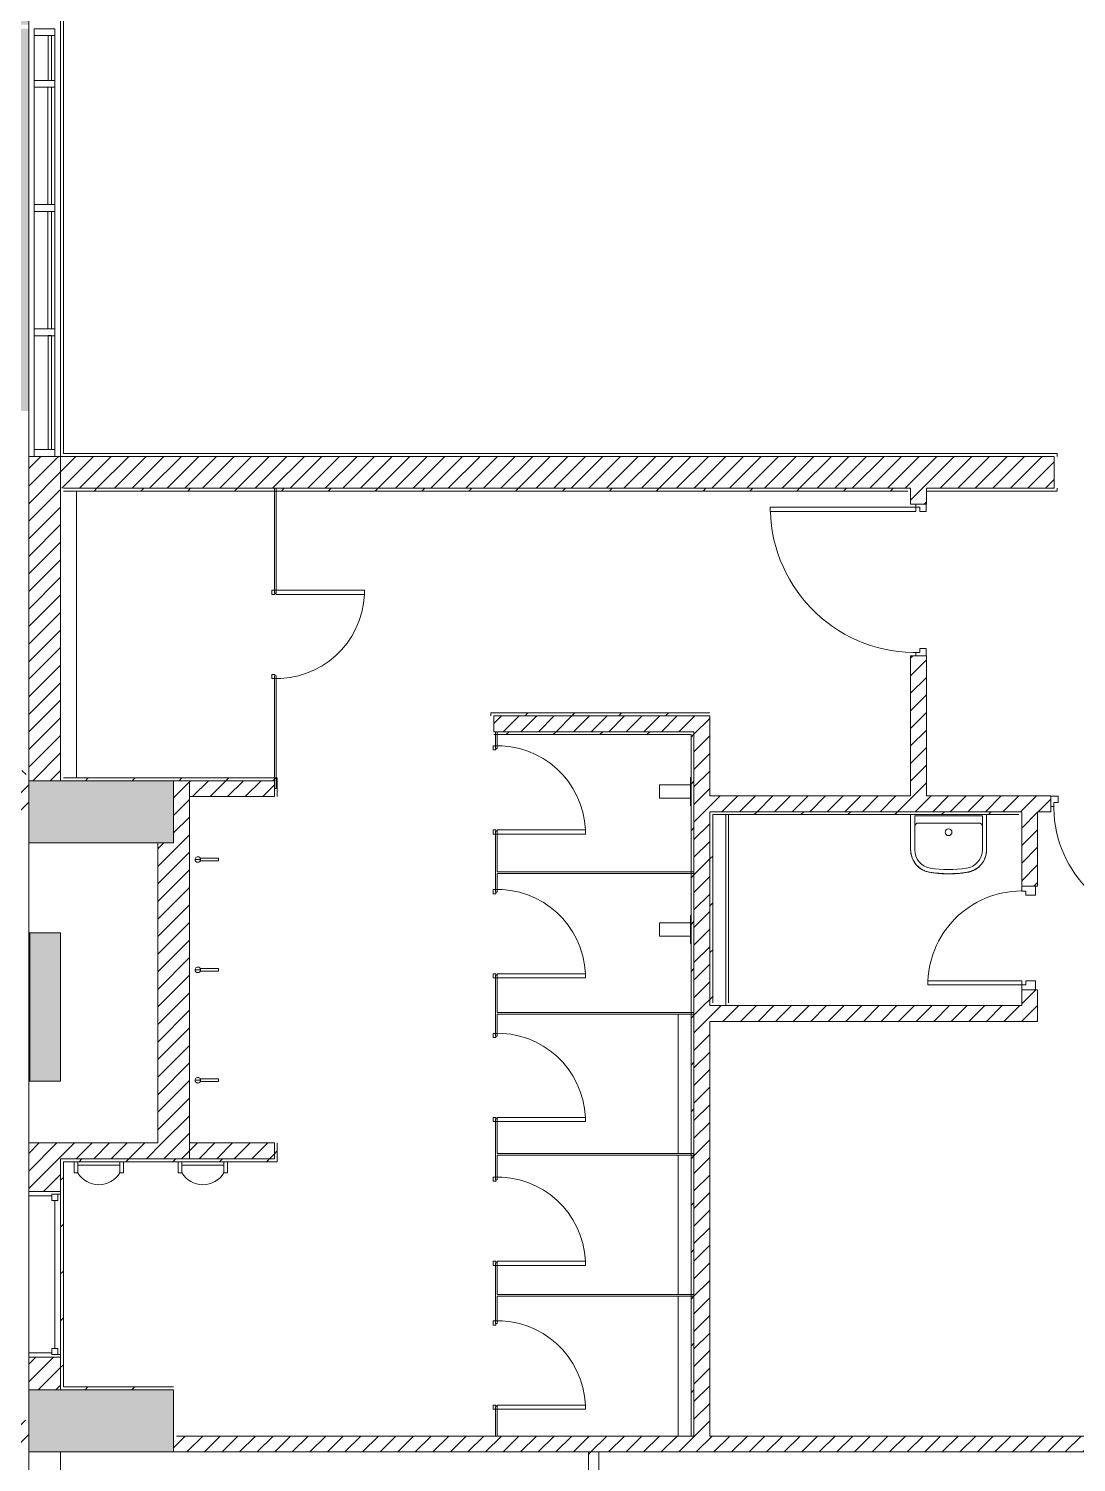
# Model space of a CAD drawing. Header units: millimetres. Extents: x -106145 to 154907, y -84585 to 152038.
# Drawn here: x 89389 to 96979, y 99115 to 109505 of the extents above; entities that cross this region are included whole.
import ezdxf

# ---------------------------------------------------------------- set-up
doc = ezdxf.new("R2010")
doc.units = ezdxf.units.MM
doc.linetypes.add('Hidden', pattern=[7.14375, 4.7625, -2.38125])
for name, color, linetype, lineweight in [('A-DETL-HDLN', 7, 'Hidden', 5), ('A-DOOR', 7, 'Continuous', 5), ('A-DOOR-FRAM', 7, 'Continuous', 9), ('A-FLOR', 7, 'Continuous', 5), ('A-FLOR-PATT', 7, 'Continuous', 5), ('A-GLAZ', 7, 'Continuous', 5), ('A-GLAZ-CURT', 7, 'Continuous', 5), ('A-GLAZ-CWMG', 7, 'Continuous', 5), ('A-WALL', 7, 'Continuous', 5), ('A-WALL-PATT', 7, 'Continuous', 5), ('P-SANR-FIXT', 7, 'Continuous', 5), ('S-COLS', 7, 'Continuous', 5)]:
    doc.layers.add(name, color=color, linetype=linetype, lineweight=lineweight)
pattern_1 = [(45, (0, 0), (-63.63961, 63.63961), [])]
pattern_2 = [(45, (0, 0), (-169.70563, 169.70563), [])]
pattern_3 = [(315, (0, 0), (84.19025, 84.19025), [])]

# ---------------------------------------------------------------- blocks, each defined once
blk = doc.blocks.new('DC_SglFl-W-Int - 1_1 WALL OPENING type E-11702070-Site Plan -MAIN')
at = {"layer": 'A-DOOR', "color": 254, "lineweight": 9, "true_color": 0xdddddd}
for p, q in [((497, 20), (497, 1074)), ((497, 1074), (527, 1074)), ((527, 1074), (527, 20)), ((527, 20), (497, 20))]:
    blk.add_line(p, q, dxfattribs=at)
at = {"layer": 'A-DOOR', "color": 254, "true_color": 0xdddddd}
blk.add_arc((527, 20), 1054, 91.6304, 181.6304, dxfattribs=at)
at = {"layer": 'A-DOOR-FRAM', "color": 254, "true_color": 0xdddddd}
for p, q in [((-550, -55), (-550, 20)), ((-550, 20), (-527, 20)), ((-527, -10), (-527, 20)), ((527, 20), (550, 20)), ((527, -10), (527, 20)), ((550, 20), (550, -55)), ((-497, -55), (-550, -55)), ((-527, -10), (-497, -10)), ((-497, -10), (-497, -55)), ((497, -10), (527, -10)), ((497, -55), (497, -10)), ((550, -55), (497, -55))]:
    blk.add_line(p, q, dxfattribs=at)
blk = doc.blocks.new('spout face - Div__30_-4302828-Site Plan -MAIN')
at = {"layer": 'P-SANR-FIXT', "color": 254, "true_color": 0xdddddd}
for p, q in [((94183, 102875), (94183, 103078)), ((94188, 103078), (94183, 103078)), ((93959, 103024), (93959, 102929)), ((94183, 103024), (93959, 103024)), ((94183, 102929), (93959, 102929)), ((94183, 102875), (94188, 102875))]:
    blk.add_line(p, q, dxfattribs=at)
blk = doc.blocks.new('DC_SglFl-W-Int - 0_6 toilet door-5833031-Site Plan -MAIN')
at = {"layer": 'A-DOOR', "color": 254, "lineweight": 9, "true_color": 0xdddddd}
for p, q in [((290, 6), (290, 646)), ((290, 646), (320, 646)), ((320, 646), (320, 6)), ((320, 6), (290, 6))]:
    blk.add_line(p, q, dxfattribs=at)
at = {"layer": 'A-DOOR', "color": 254, "true_color": 0xdddddd}
blk.add_arc((320, 6), 641, 92.6838, 182.6838, dxfattribs=at)
at = {"layer": 'A-DOOR-FRAM', "color": 254, "true_color": 0xdddddd}
for p, q in [((-320, -24), (-320, 6)), ((-300, 6), (-320, 6)), ((-300, -4), (-300, 6)), ((320, 6), (300, 6)), ((300, 6), (300, -4)), ((320, -24), (320, 6)), ((-320, -24), (-290, -24)), ((-290, -4), (-300, -4)), ((-290, -24), (-290, -4)), ((290, -4), (290, -24)), ((300, -4), (290, -4)), ((290, -24), (320, -24))]:
    blk.add_line(p, q, dxfattribs=at)
blk = doc.blocks.new('Casework 72 - Casework 5-6992769-Site Plan -MAIN')
at = {"layer": 'A-GLAZ', "true_color": 0xeaeaea}
for points in [[(89166, 101878), (89166, 102952), (89159, 102952), (89159, 101878)], [(89166, 101878), (89389, 101878), (89389, 102952), (89166, 102952), (89166, 102254)]]:
    blk.add_hatch(color=254, dxfattribs=at).paths.add_polyline_path(points, flags=0)
at = {"layer": 'A-GLAZ', "color": 254, "true_color": 0xdddddd}
for p, q in [((89159, 102952), (89166, 102952)), ((89159, 101878), (89159, 102952)), ((89166, 102952), (89389, 102952)), ((89166, 101878), (89166, 102952)), ((89389, 102952), (89389, 101878)), ((89166, 101878), (89159, 101878)), ((89389, 101878), (89166, 101878))]:
    blk.add_line(p, q, dxfattribs=at)
blk = doc.blocks.new('Urinal-Wall-3D - Urinal-Wall-3D-6057119-Site Plan -MAIN')
at = {"layer": 'P-SANR-FIXT', "color": 254, "true_color": 0xdddddd}
for p, q in [((-287, 78), (-287, 159)), ((-287, 159), (-261, 159)), ((-261, 159), (-261, 78)), ((43, 104), (-261, 104)), ((-261, 104), (-261, 78)), ((69, 159), (43, 159)), ((43, 159), (43, 78)), ((43, 78), (43, 104)), ((69, 78), (69, 159))]:
    blk.add_line(p, q, dxfattribs=at)
blk.add_arc((-109, 68), 178, 31.0027, 148.9973, dxfattribs=at)
blk = doc.blocks.new('DC_SglFl-W-Int - 0_6 toilet door-5836202-Site Plan -MAIN')
at = {"layer": 'A-DOOR', "color": 254, "lineweight": 9, "true_color": 0xdddddd}
for p, q in [((290, -6), (290, -646)), ((320, -6), (290, -6)), ((320, -646), (320, -6)), ((290, -646), (320, -646))]:
    blk.add_line(p, q, dxfattribs=at)
at = {"layer": 'A-DOOR', "color": 254, "true_color": 0xdddddd}
blk.add_arc((320, -6), 641, 177.3162, 267.3162, dxfattribs=at)
at = {"layer": 'A-DOOR-FRAM', "color": 254, "true_color": 0xdddddd}
for p, q in [((-320, 24), (-290, 24)), ((-320, 24), (-320, -6)), ((-300, 4), (-300, -6)), ((-290, 4), (-300, 4)), ((-290, 24), (-290, 4)), ((290, 24), (320, 24)), ((290, 4), (290, 24)), ((300, 4), (290, 4)), ((300, -6), (300, 4)), ((320, 24), (320, -6)), ((-300, -6), (-320, -6)), ((320, -6), (300, -6))]:
    blk.add_line(p, q, dxfattribs=at)
blk = doc.blocks.new('TAPWARE_boiling-chilled_water_unit - HYTP-029-8403409-Site Plan -MAIN')
at = {"layer": 'P-SANR-FIXT', "color": 254, "true_color": 0xdddddd}
for p, q in [((0, 520), (0, 480)), ((0, 480), (0, 520)), ((10, 350), (-10, 350))]:
    blk.add_line(p, q, dxfattribs=at)
for start, end in [(90, 270), (270, 90), (164.6513, 180), (119.6513, 135), (315, 0)]:
    blk.add_arc((0, 500), 20, start, end, dxfattribs=at)
for points in [[(-6, 481), (-8, 481), (-9, 482), (-10, 483)], [(-10, 483), (-10, 473), (-10, 453), (-10, 419), (-10, 385), (-10, 362), (-10, 350)], [(10, 350), (10, 362), (10, 385), (10, 419), (10, 453), (10, 473), (10, 483)]]:
    blk.add_open_spline(points, degree=3, dxfattribs=at)
blk.add_open_spline([(10, 483), (8, 482), (6, 481), (3, 480), (2, 480)], degree=3, knots=[-1, -1, -1, -1, -0.7, -0.6, -0.6, -0.6, -0.6], dxfattribs=at)
blk = doc.blocks.new('Instance-Window-Fixed - 1200X1050-10264641-Site Plan -MAIN')
at = {"layer": 'A-GLAZ', "color": 254, "lineweight": 9, "true_color": 0xdddddd}
for p, q in [((-638.1, 115), (-619.05, 115)), ((-619.05, 51.5), (-619.05, 115)), ((542.85, 51.5), (542.85, 115)), ((561.9, 115), (542.85, 115)), ((-619.05, 95.95), (-619.05, 51.5)), ((-619.05, 95.95), (-574.6, 95.95)), ((-619.05, 51.5), (-574.6, 51.5)), ((-619.05, 51.5), (-606.35, 51.5)), ((-606.35, -115), (-606.35, 51.5)), ((-574.6, 95.95), (-574.6, 51.5)), ((-574.6, 73.725), (498.4, 73.725)), ((498.4, 95.95), (498.4, 51.5)), ((542.85, 95.95), (498.4, 95.95)), ((542.85, 51.5), (498.4, 51.5)), ((530.15, 51.5), (542.85, 51.5)), ((530.15, 51.5), (530.15, -115)), ((542.85, 95.95), (542.85, 51.5)), ((-606.35, -115), (-638.1, -115)), ((530.15, -115), (561.9, -115))]:
    blk.add_line(p, q, dxfattribs=at)
blk = doc.blocks.new('DC_SglFl-W-Int - 0_9 WALL OPENING_TYPE A-6772080-Site Plan -MAIN')
at = {"layer": 'A-DOOR', "color": 254, "lineweight": 9, "true_color": 0xdddddd}
for p, q in [((397, -20), (397, -874)), ((427, -20), (397, -20)), ((427, -874), (427, -20)), ((397, -874), (427, -874))]:
    blk.add_line(p, q, dxfattribs=at)
at = {"layer": 'A-DOOR', "color": 254, "true_color": 0xdddddd}
blk.add_arc((427, -20), 855, 177.9881, 267.9881, dxfattribs=at)
at = {"layer": 'A-DOOR-FRAM', "color": 254, "true_color": 0xdddddd}
for p, q in [((-450, 55), (-450, -20)), ((-397, 55), (-450, 55)), ((-427, 10), (-397, 10)), ((-427, 10), (-427, -20)), ((-397, 10), (-397, 55)), ((397, 55), (397, 10)), ((450, 55), (397, 55)), ((397, 10), (427, 10)), ((427, 10), (427, -20)), ((450, -20), (450, 55)), ((-450, -20), (-427, -20)), ((427, -20), (450, -20))]:
    blk.add_line(p, q, dxfattribs=at)
blk = doc.blocks.new('DC_SglFl-W-Int - 0_75 WALL OPENING 2_TYPE E-11912744-Site Plan -MAIN')
at = {"layer": 'A-DOOR', "color": 254, "lineweight": 9, "true_color": 0xdddddd}
for p, q in [((310, -57.5), (310, -737.5)), ((340, -57.5), (310, -57.5)), ((340, -737.5), (340, -57.5)), ((310, -737.5), (340, -737.5))]:
    blk.add_line(p, q, dxfattribs=at)
at = {"layer": 'A-DOOR', "color": 254, "true_color": 0xdddddd}
blk.add_arc((340, -57.5), 680.7, 177.47388, 267.47388, dxfattribs=at)
at = {"layer": 'A-DOOR-FRAM', "color": 254, "true_color": 0xdddddd}
for p, q in [((-375, 42.5), (-375, -57.5)), ((-310, 42.5), (-375, 42.5)), ((-310, -27.5), (-310, 42.5)), ((310, 42.5), (310, -27.5)), ((375, 42.5), (310, 42.5)), ((375, -57.5), (375, 42.5)), ((-375, -57.5), (-340, -57.5)), ((-340, -27.5), (-310, -27.5)), ((-340, -27.5), (-340, -57.5)), ((310, -27.5), (340, -27.5)), ((340, -27.5), (340, -57.5)), ((340, -57.5), (375, -57.5))]:
    blk.add_line(p, q, dxfattribs=at)
blk = doc.blocks.new('BASIN_handwash_Type_B - HYBA-010-V27-Site Plan -MAIN')
at = {"layer": 'P-SANR-FIXT', "color": 254, "true_color": 0xdddddd}
for p, q in [((-275, 479), (-275, 224)), ((-275, 224), (-275, 479)), ((-275, 479), (-275, 351)), ((245, 470), (-245, 470)), ((-245, 470), (-245, 224)), ((-245, 351), (-245, 470)), ((220, 418), (-220, 418)), ((245, 470), (245, 224)), ((245, 470), (245, 351)), ((275, 224), (275, 479)), ((275, 224), (275, 479)), ((275, 351), (275, 479))]:
    blk.add_line(p, q, dxfattribs=at)
at = {"layer": 'P-SANR-FIXT', "color": 254, "true_color": 0xdddddd, "flags": 128}
for points in [[(-275, 224), (-275, 217), (-274, 211), (-274, 204), (-273, 198), (-272, 191), (-270, 185), (-269, 178), (-267, 172), (-264, 166), (-262, 160), (-259, 154), (-256, 148), (-253, 142), (-250, 136), (-246, 131), (-242, 126), (-238, 120), (-234, 115), (-230, 110), (-225, 106), (-220, 101), (-215, 97), (-210, 93), (-205, 89), (-199, 85), (-193, 82), (-188, 79), (-182, 76), (-176, 73), (-170, 70), (-163, 68), (-157, 66), (-151, 64), (-144, 63), (-139, 62)], [(135, 61), (141, 62), (148, 63), (154, 65), (161, 67), (167, 69), (173, 72), (179, 74), (185, 77), (191, 80), (197, 84), (202, 87), (207, 91), (213, 95), (218, 99), (223, 104), (227, 108), (232, 113), (236, 118), (240, 123), (244, 128), (248, 134), (252, 139), (255, 145), (258, 151), (261, 157), (263, 163), (266, 169), (268, 176), (270, 182), (271, 188), (272, 195), (273, 201), (274, 208), (275, 214), (275, 221)], [(-139, 62), (-106, 57), (-73, 53), (-51, 52)], [(-46, 51), (-40, 51), (-6, 50), (27, 50), (41, 51)], [(47, 51), (61, 52), (94, 55), (127, 60), (135, 61)]]:
    blk.add_lwpolyline(points, dxfattribs=at)
at = {"layer": 'P-SANR-FIXT', "color": 254, "true_color": 0xdddddd}
for centre, radius, start, end in [((-220, 393), 25, 90, 180), ((220, 393), 25, 360, 90), ((0, 351), 24.2, 90, 270), ((0, 351), 24.2, 270, 90)]:
    blk.add_arc(centre, radius, start, end, dxfattribs=at)
for centre, major_axis, start_param, end_param in [((-110, 224), (165, 0), 3.141593, 4.534908), ((-110, 224), (135, 0), 3.141593, 4.533834), ((110, 224), (-135, 0), 1.722189, 3.141593), ((110, 224), (165, 0), 4.864844, 6.283185), ((0, 884), (834, 0), 4.544999, 4.874825), ((0, 884), (804, 0), 4.545194, 4.875019)]:
    blk.add_ellipse(centre, major_axis=major_axis, ratio=0.999048, start_param=start_param, end_param=end_param, dxfattribs=at)
for points, knots in [([(-275, 224), (-275, 218), (-274, 205), (-271, 189), (-268, 177), (-265, 168), (-262, 159), (-258, 150), (-253, 142), (-248, 134), (-242, 126), (-237, 118), (-230, 111), (-223, 104), (-216, 98), (-209, 92), (-201, 86), (-193, 81), (-184, 77), (-173, 71), (-158, 66), (-145, 63), (-139, 62)], [0, 0, 0, 0, 0.083333, 0.166667, 0.208333, 0.25, 0.291667, 0.333333, 0.375, 0.416667, 0.458333, 0.5, 0.541667, 0.583333, 0.625, 0.666667, 0.708333, 0.75, 0.791667, 0.833333, 0.916667, 1, 1, 1, 1]), ([(135, 61), (141, 62), (154, 65), (170, 70), (181, 75), (190, 80), (199, 85), (207, 90), (214, 96), (222, 103), (229, 109), (235, 117), (241, 124), (247, 132), (252, 140), (257, 149), (261, 158), (265, 167), (268, 176), (271, 189), (274, 204), (275, 217), (275, 224)], [0, 0, 0, 0, 0.083333, 0.166667, 0.208333, 0.25, 0.291667, 0.333333, 0.375, 0.416667, 0.458333, 0.5, 0.541667, 0.583333, 0.625, 0.666667, 0.708333, 0.75, 0.791667, 0.833333, 0.916667, 1, 1, 1, 1]), ([(-139, 62), (-124, 59), (-94, 55), (-33, 50), (29, 50), (89, 54), (120, 58), (135, 61)], [0, 0, 0, 0, 0.166667, 0.333333, 0.666667, 0.833333, 1, 1, 1, 1])]:
    blk.add_open_spline(points, degree=3, knots=knots, dxfattribs=at)
blk = doc.blocks.new('System Panel - Glazed-15710486-Site Plan -MAIN')
at = {"layer": 'A-GLAZ-CURT', "color": 254, "lineweight": 9, "true_color": 0xdddddd}
for p, q in [((-413, -25), (413, -25)), ((-413, -50), (-413, -25)), ((413, -50), (-413, -50)), ((413, -50), (413, -25))]:
    blk.add_line(p, q, dxfattribs=at)
blk = doc.blocks.new('System Panel - Glazed-15710439-Site Plan -MAIN')
at = {"layer": 'A-GLAZ-CURT', "color": 254, "lineweight": 9, "true_color": 0xdddddd}
for p, q in [((-425, -24.5), (425, -24.5)), ((-425, -49.5), (-425, -24.5)), ((425, -49.5), (-425, -49.5)), ((425, -49.5), (425, -24.5))]:
    blk.add_line(p, q, dxfattribs=at)
blk = doc.blocks.new('Rectangular Mullion - 50 x 150mm-15710267-Site Plan -MAIN')
at = {"layer": 'A-GLAZ-CWMG', "color": 254, "true_color": 0xdddddd}
for p, q in [((89429, 111580), (89429, 110755)), ((89579, 111580), (89579, 110755))]:
    blk.add_line(p, q, dxfattribs=at)
blk = doc.blocks.new('Rectangular Mullion - 50 x 150mm-15710316-Site Plan -MAIN')
at = {"layer": 'A-GLAZ-CWMG', "color": 254, "true_color": 0xdddddd}
for p, q in [((89429, 114280), (89429, 113430)), ((89579, 114280), (89579, 113430))]:
    blk.add_line(p, q, dxfattribs=at)
blk = doc.blocks.new('Rectangular Mullion - 50 x 150mm-15606836-Site Plan -MAIN')
at = {"layer": 'A-GLAZ-CWMG', "color": 254, "lineweight": 18, "true_color": 0xdddddd}
for p, q in [((0, 75), (-50, 75)), ((-50, 75), (-50, -75)), ((0, 75), (0, -75)), ((-50, -75), (0, -75))]:
    blk.add_line(p, q, dxfattribs=at)
blk = doc.blocks.new('Rectangular Mullion - 50 x 150mm-15606837-Site Plan -MAIN')
at = {"layer": 'A-GLAZ-CWMG', "color": 254, "lineweight": 18, "true_color": 0xdddddd}
for p, q in [((0, 75), (-50, 75)), ((-50, 75), (-50, -75)), ((0, 75), (0, -75)), ((-50, -75), (0, -75))]:
    blk.add_line(p, q, dxfattribs=at)
blk = doc.blocks.new('Rectangular Mullion - 50 x 150mm-15606833-Site Plan -MAIN')
at = {"layer": 'A-GLAZ-CWMG', "color": 254, "lineweight": 18, "true_color": 0xdddddd}
for p, q in [((25, 75), (-25, 75)), ((-25, 75), (-25, -75)), ((25, 75), (25, -75)), ((-25, -75), (25, -75))]:
    blk.add_line(p, q, dxfattribs=at)
blk = doc.blocks.new('System Panel - Glazed-15710440-Site Plan -MAIN')
at = {"layer": 'A-GLAZ-CURT', "color": 254, "lineweight": 9, "true_color": 0xdddddd}
for p, q in [((-163, -25), (163, -25)), ((-163, -50), (-163, -25)), ((163, -50), (-163, -50)), ((163, -50), (163, -25))]:
    blk.add_line(p, q, dxfattribs=at)
blk = doc.blocks.new('Rectangular Mullion - 50 x 150mm-15710437-Site Plan -MAIN')
at = {"layer": 'A-GLAZ-CWMG', "color": 254, "true_color": 0xdddddd}
for p, q in [((89429, 109455), (89429, 109130)), ((89579, 109455), (89579, 109130))]:
    blk.add_line(p, q, dxfattribs=at)
blk = doc.blocks.new('MM-HOSPITAL BLOCK-C_2022_11_01_Facade reworking_rvt-1-Site Plan -MAIN')
at = {"layer": 'A-WALL-PATT', "true_color": 0xaaaaaa}
h = blk.add_hatch(dxfattribs=at)
h.set_pattern_fill('FP_10', color=253, style=0, pattern_type=2)
h.set_pattern_definition(pattern_1)
h.paths.add_polyline_path([(89389, 104055), (89619, 104055), (89619, 106405), (89389, 106405), (89389, 104098)], flags=0)
h = blk.add_hatch(dxfattribs=at)
h.set_pattern_fill('FP_10', color=253, style=0, pattern_type=2)
h.set_pattern_definition(pattern_1)
h.paths.add_polyline_path([(96819, 106175), (96819, 106405), (89619, 106405), (89619, 106175), (96120, 106175)], flags=0)
at = {"layer": 'A-WALL-PATT', "true_color": 0xeaeaea}
h = blk.add_hatch(dxfattribs=at)
h.set_pattern_fill('FP_14', color=254, style=0, pattern_type=2)
h.set_pattern_definition(pattern_2)
h.paths.add_polyline_path([(95779, 106154), (95779, 106175), (89640, 106175), (89640, 106154), (95758, 106154)], flags=0)
at = {"layer": 'A-WALL-PATT', "true_color": 0xaaaaaa}
h = blk.add_hatch(dxfattribs=at)
h.set_pattern_fill('FP_10', color=253, style=0, pattern_type=2)
h.set_pattern_definition(pattern_1)
h.paths.add_polyline_path([(95779, 103945), (95894, 103945), (95894, 104960), (95779, 104960), (95779, 104098)], flags=0)
h.paths.add_polyline_path([(95894, 106060), (95894, 106175), (95779, 106175), (95779, 106060)], flags=0)
at = {"layer": 'A-WALL-PATT', "true_color": 0xeaeaea}
h = blk.add_hatch(dxfattribs=at)
h.set_pattern_fill('FP_14', color=254, style=0, pattern_type=2)
h.set_pattern_definition(pattern_2)
h.paths.add_polyline_path([(94209, 104525), (94324, 104525), (94324, 104546), (92738, 104546), (92738, 104525), (92759, 104525)], flags=0)
at = {"layer": 'A-WALL-PATT', "true_color": 0xaaaaaa}
h = blk.add_hatch(dxfattribs=at)
h.set_pattern_fill('FP_10', color=253, style=0, pattern_type=2)
h.set_pattern_definition(pattern_1)
h.paths.add_polyline_path([(92783, 104410), (94209, 104410), (94209, 104525), (92759, 104525), (92759, 104410), (92771, 104410)], flags=0)
h = blk.add_hatch(dxfattribs=at)
h.set_pattern_fill('FP_10', color=253, style=0, pattern_type=2)
h.set_pattern_definition(pattern_1)
h.paths.add_polyline_path([(94209, 102425), (94324, 102425), (94324, 104525), (94209, 104525), (94209, 103383)], flags=0)
at = {"layer": 'A-WALL-PATT', "true_color": 0xeaeaea}
h = blk.add_hatch(dxfattribs=at)
h.set_pattern_fill('FP_14', color=254, style=0, pattern_type=2)
h.set_pattern_definition(pattern_2)
h.paths.add_polyline_path([(92759, 104389), (94188, 104389), (94188, 104410), (92759, 104410)], flags=0)
h = blk.add_hatch(dxfattribs=at)
h.set_pattern_fill('FP_14', color=254, style=0, pattern_type=2)
h.set_pattern_definition(pattern_2)
h.paths.add_polyline_path([(94209, 99305), (94209, 104410), (94188, 104410), (94188, 99305)], flags=0)
at = {"layer": 'A-WALL-PATT', "true_color": 0xd4d4d4}
h = blk.add_hatch(dxfattribs=at)
h.set_pattern_fill('FP_17', color=254, style=0, pattern_type=2)
h.set_pattern_definition(pattern_3)
h.paths.add_polyline_path([(89389, 104100), (89389, 104100), (89389, 104130), (89089, 104130), (89089, 104100)], flags=0)
at = {"layer": 'A-WALL-PATT', "true_color": 0xaaaaaa}
h = blk.add_hatch(dxfattribs=at)
h.set_pattern_fill('FP_10', color=253, style=0, pattern_type=2)
h.set_pattern_definition(pattern_1)
h.paths.add_polyline_path([(89389, 103825), (89389, 103825), (89389, 104055), (89089, 104055), (89089, 103825)], flags=0)
at = {"layer": 'A-WALL-PATT', "true_color": 0xeaeaea}
h = blk.add_hatch(dxfattribs=at)
h.set_pattern_fill('FP_14', color=254, style=0, pattern_type=2)
h.set_pattern_definition(pattern_2)
h.paths.add_polyline_path([(90439, 104055), (91190, 104055), (91190, 104076), (89619, 104076), (89619, 104055), (90124, 104055)], flags=0)
at = {"layer": 'A-WALL-PATT', "true_color": 0xaaaaaa}
h = blk.add_hatch(dxfattribs=at)
h.set_pattern_fill('FP_10', color=253, style=0, pattern_type=2)
h.set_pattern_definition(pattern_1)
h.paths.add_polyline_path([(90554, 103605), (90554, 104055), (90439, 104055), (90439, 103605)], flags=0)
h = blk.add_hatch(dxfattribs=at)
h.set_pattern_fill('FP_10', color=253, style=0, pattern_type=2)
h.set_pattern_definition(pattern_1)
h.paths.add_polyline_path([(91169, 103940), (91169, 104055), (90554, 104055), (90554, 103940)], flags=0)
h = blk.add_hatch(dxfattribs=at)
h.set_pattern_fill('FP_10', color=253, style=0, pattern_type=2)
h.set_pattern_definition(pattern_1)
h.paths.add_polyline_path([(97789, 103830), (97904, 103830), (97904, 103945), (97694, 103945), (97694, 103830)], flags=0)
h.paths.add_polyline_path([(94324, 103830), (96794, 103830), (96794, 103945), (94324, 103945)], flags=0)
at = {"layer": 'A-WALL-PATT', "true_color": 0xeaeaea}
h = blk.add_hatch(dxfattribs=at)
h.set_pattern_fill('FP_14', color=254, style=0, pattern_type=2)
h.set_pattern_definition(pattern_2)
h.paths.add_polyline_path([(94324, 102446), (94345, 102446), (94345, 103830), (94324, 103830)], flags=0)
h = blk.add_hatch(dxfattribs=at)
h.set_pattern_fill('FP_14', color=254, style=0, pattern_type=2)
h.set_pattern_definition(pattern_2)
h.paths.add_polyline_path([(95900, 103809), (96584, 103809), (96584, 103830), (94345, 103830), (94345, 103809), (95375, 103809)], flags=0)
at = {"layer": 'A-WALL-PATT', "true_color": 0xaaaaaa}
h = blk.add_hatch(dxfattribs=at)
h.set_pattern_fill('FP_10', color=253, style=0, pattern_type=2)
h.set_pattern_definition(pattern_1)
h.paths.add_polyline_path([(96699, 102425), (96699, 102540), (96584, 102540), (96584, 102425)], flags=0)
h.paths.add_polyline_path([(96699, 103290), (96699, 103830), (96584, 103830), (96584, 103290)], flags=0)
h = blk.add_hatch(dxfattribs=at)
h.set_pattern_fill('FP_10', color=253, style=0, pattern_type=2)
h.set_pattern_definition(pattern_1)
h.paths.add_polyline_path([(90324, 101430), (90554, 101430), (90554, 103605), (90324, 103605), (90324, 102254)], flags=0)
h = blk.add_hatch(dxfattribs=at)
h.set_pattern_fill('FP_10', color=253, style=0, pattern_type=2)
h.set_pattern_definition(pattern_1)
h.paths.add_polyline_path([(94324, 99305), (94324, 102425), (94209, 102425), (94209, 99305)], flags=0)
h = blk.add_hatch(dxfattribs=at)
h.set_pattern_fill('FP_10', color=253, style=0, pattern_type=2)
h.set_pattern_definition(pattern_1)
h.paths.add_polyline_path([(96699, 102310), (96699, 102425), (94324, 102425), (94324, 102310), (96425, 102310)], flags=0)
h = blk.add_hatch(dxfattribs=at)
h.set_pattern_fill('FP_10', color=253, style=0, pattern_type=2)
h.set_pattern_definition(pattern_1)
h.paths.add_polyline_path([(89619, 99640), (89619, 99878), (89389, 99878), (89389, 99640)], flags=0)
h.paths.add_polyline_path([(89619, 101078), (89619, 101430), (89389, 101430), (89389, 101078)], flags=0)
h = blk.add_hatch(dxfattribs=at)
h.set_pattern_fill('FP_10', color=253, style=0, pattern_type=2)
h.set_pattern_definition(pattern_1)
h.paths.add_polyline_path([(90554, 101315), (90554, 101430), (89619, 101430), (89619, 101315), (90124, 101315)], flags=0)
h = blk.add_hatch(dxfattribs=at)
h.set_pattern_fill('FP_10', color=253, style=0, pattern_type=2)
h.set_pattern_definition(pattern_1)
h.paths.add_polyline_path([(90554, 101315), (91169, 101315), (91169, 101430), (90554, 101430), (90554, 101332)], flags=0)
at = {"layer": 'A-WALL-PATT', "true_color": 0xeaeaea}
h = blk.add_hatch(dxfattribs=at)
h.set_pattern_fill('FP_14', color=254, style=0, pattern_type=2)
h.set_pattern_definition(pattern_2)
h.paths.add_polyline_path([(91169, 101315), (91190, 101315), (91190, 101430), (91169, 101430), (91169, 101332)], flags=0)
h = blk.add_hatch(dxfattribs=at)
h.set_pattern_fill('FP_14', color=254, style=0, pattern_type=2)
h.set_pattern_definition(pattern_2)
h.paths.add_polyline_path([(89640, 99661), (89640, 101315), (89619, 101315), (89619, 99661)], flags=0)
h = blk.add_hatch(dxfattribs=at)
h.set_pattern_fill('FP_14', color=254, style=0, pattern_type=2)
h.set_pattern_definition(pattern_2)
h.paths.add_polyline_path([(90124, 101294), (91190, 101294), (91190, 101315), (89640, 101315), (89640, 101294)], flags=0)
h = blk.add_hatch(dxfattribs=at)
h.set_pattern_fill('FP_14', color=254, style=0, pattern_type=2)
h.set_pattern_definition(pattern_2)
h.paths.add_polyline_path([(89619, 99640), (90439, 99640), (90439, 99661), (89619, 99661)], flags=0)
at = {"layer": 'A-WALL-PATT', "true_color": 0xaaaaaa}
h = blk.add_hatch(dxfattribs=at)
h.set_pattern_fill('FP_10', color=253, style=0, pattern_type=2)
h.set_pattern_definition(pattern_1)
h.paths.add_polyline_path([(89389, 99190), (89389, 99190), (89389, 99420), (89089, 99420), (89089, 99190)], flags=0)
h = blk.add_hatch(dxfattribs=at)
h.set_pattern_fill('FP_10', color=253, style=0, pattern_type=2)
h.set_pattern_definition(pattern_1)
h.paths.add_polyline_path([(97569, 99190), (97569, 99305), (90439, 99305), (90439, 99190), (95375, 99190)], flags=0)
at = {"layer": 'A-WALL-PATT', "true_color": 0xd4d4d4}
h = blk.add_hatch(dxfattribs=at)
h.set_pattern_fill('FP_17', color=254, style=0, pattern_type=2)
h.set_pattern_definition(pattern_3)
h.paths.add_polyline_path([(89389, 99115), (89389, 99115), (89389, 99145), (89089, 99145), (89089, 99115)], flags=0)
at = {"layer": 'A-WALL-PATT', "true_color": 0xaaaaaa}
h = blk.add_hatch(dxfattribs=at)
h.set_pattern_fill('FP_11', color=253, style=0, pattern_type=2)
h.set_pattern_definition([(45, (0, 0), (-318.198, 318.198), []), (135, (0, 0), (-318.198, -318.198), [])])
h.paths.add_polyline_path([(93519, 97430), (93519, 99190), (93444, 99190), (93444, 97430)], flags=0)
at = {"layer": 'S-COLS', "true_color": 0xd4d4d4}
for points in [[(89389, 103605), (90439, 103605), (90439, 104055), (89389, 104055)], [(90439, 99190), (90439, 99640), (89389, 99640), (89389, 99190)]]:
    blk.add_hatch(color=254, dxfattribs=at).paths.add_polyline_path(points, flags=0)
at = {"layer": 'A-WALL', "color": 254, "lineweight": 18, "true_color": 0xdddddd}
for p, q in [((89389, 109535), (89389, 109505)), ((89389, 106405), (89389, 104055)), ((89389, 106405), (89619, 106405)), ((96819, 106405), (89619, 106405)), ((89619, 106175), (89619, 106405)), ((89619, 104076), (89619, 106405)), ((96819, 106175), (96819, 106405)), ((89640, 106154), (95758, 106154)), ((91169, 106175), (91169, 105415)), ((91169, 106175), (91181, 106175)), ((91181, 105415), (91181, 106175)), ((95779, 106175), (95779, 106060)), ((95779, 106154), (95779, 106175)), ((96819, 106175), (95894, 106175)), ((95894, 106175), (95894, 106060)), ((95894, 106060), (95779, 106060)), ((91169, 105415), (91181, 105415)), ((95779, 104960), (95779, 103945)), ((95894, 104960), (95779, 104960)), ((95894, 103945), (95894, 104960)), ((91169, 104815), (91169, 104055)), ((91169, 104815), (91181, 104815)), ((91181, 103998), (91181, 104815)), ((94324, 104546), (92738, 104546)), ((92738, 104546), (92738, 104525)), ((94324, 104525), (94209, 104525)), ((94209, 104525), (94324, 104525)), ((94324, 103945), (94324, 104525)), ((92759, 104389), (94188, 104389)), ((92771, 104410), (92771, 104288)), ((92783, 104288), (92783, 104410)), ((94188, 104410), (94209, 104410)), ((94188, 104410), (94209, 104410)), ((94188, 104389), (94188, 99305)), ((94209, 104410), (94209, 103395)), ((94209, 99305), (94209, 104410)), ((92783, 104288), (92771, 104288)), ((89389, 104130), (89389, 104100)), ((89389, 103825), (89389, 104055)), ((89389, 104055), (89619, 104055)), ((89619, 104055), (90439, 104055)), ((91190, 104076), (89640, 104076)), ((90439, 104055), (90439, 103605)), ((90554, 103605), (90554, 104055)), ((90554, 104055), (91169, 104055)), ((91169, 104055), (90554, 104055)), ((90554, 103940), (90554, 104055)), ((91169, 104055), (91169, 103940)), ((91190, 104076), (91190, 104055)), ((91190, 103940), (91190, 104055)), ((90554, 103940), (91169, 103940)), ((91169, 103998), (91181, 103998)), ((91169, 103940), (91169, 103998)), ((95779, 103945), (94324, 103945)), ((96794, 103945), (95894, 103945)), ((96794, 103830), (96794, 103945)), ((94345, 103830), (96584, 103830)), ((96584, 103830), (94345, 103830)), ((94345, 102446), (94345, 103809)), ((94345, 103809), (96563, 103809)), ((96584, 103830), (96584, 103290)), ((96584, 103809), (96584, 103830)), ((96699, 103830), (96794, 103830)), ((96699, 103290), (96699, 103830)), ((90324, 103605), (90324, 101430)), ((90324, 103605), (90439, 103605)), ((90554, 101430), (90554, 103605)), ((92771, 103688), (92771, 103246)), ((92783, 103688), (92771, 103688)), ((92783, 103395), (92783, 103688)), ((94209, 103395), (92783, 103395)), ((92783, 103246), (92783, 103383)), ((92783, 103383), (94209, 103383)), ((94209, 103383), (94209, 102425)), ((96699, 103290), (96584, 103290)), ((92783, 103246), (92771, 103246)), ((92771, 102646), (92771, 102204)), ((92783, 102646), (92771, 102646)), ((92783, 102374), (92783, 102646)), ((94324, 102425), (94324, 102446)), ((96584, 102425), (96584, 102540)), ((96699, 102540), (96584, 102540)), ((96699, 102425), (96699, 102540)), ((94209, 102374), (92783, 102374)), ((92783, 102204), (92783, 102362)), ((94209, 102362), (92783, 102362)), ((94209, 102425), (94209, 101353)), ((94209, 102374), (94209, 102362)), ((94324, 102425), (96584, 102425)), ((96699, 102310), (96699, 102425)), ((94324, 99305), (94324, 102310)), ((94324, 102310), (96699, 102310)), ((92783, 102204), (92771, 102204)), ((92771, 101604), (92771, 101162)), ((92783, 101604), (92771, 101604)), ((92783, 101353), (92783, 101604)), ((89389, 101430), (89389, 101078)), ((89389, 101430), (89619, 101430)), ((90324, 101430), (89619, 101430)), ((90554, 101315), (90554, 101430)), ((90575, 101430), (90554, 101430)), ((90554, 101315), (90554, 101430)), ((91190, 101315), (91190, 101430)), ((89619, 101315), (89619, 101078)), ((89619, 101315), (90554, 101315)), ((89619, 101315), (89619, 99661)), ((89640, 101315), (89619, 101315)), ((90554, 101315), (89640, 101315)), ((91190, 101294), (91190, 101315)), ((94209, 101353), (92783, 101353)), ((92783, 101162), (92783, 101341)), ((92783, 101341), (94209, 101341)), ((94209, 101341), (94209, 100332)), ((89640, 99661), (89640, 101294)), ((89640, 101294), (91190, 101294)), ((92783, 101162), (92771, 101162)), ((89389, 101078), (89619, 101078)), ((92771, 100562), (92771, 100120)), ((92783, 100562), (92771, 100562)), ((92783, 100332), (92783, 100562)), ((94209, 100332), (92783, 100332)), ((92783, 100120), (92783, 100320)), ((92783, 100320), (94209, 100320)), ((94209, 100320), (94209, 99326)), ((92783, 100120), (92771, 100120)), ((89389, 99640), (89389, 99878)), ((89389, 99878), (89619, 99878)), ((89619, 99640), (89619, 99878)), ((89619, 99661), (89619, 99640)), ((90439, 99661), (89640, 99661)), ((89389, 99640), (89619, 99640)), ((89619, 99640), (90439, 99640)), ((92771, 99520), (92771, 99305)), ((92783, 99520), (92771, 99520)), ((92783, 99305), (92783, 99520)), ((89389, 99190), (89389, 99420)), ((90439, 99190), (90439, 99305)), ((94188, 99305), (92783, 99305)), ((97569, 99305), (94324, 99305)), ((89389, 99145), (89389, 99115)), ((90439, 99190), (97569, 99190)), ((93444, 99190), (93444, 97430)), ((93519, 99190), (93444, 99190)), ((93519, 97430), (93519, 99190))]:
    blk.add_line(p, q, dxfattribs=at)
at = {"layer": 'A-WALL', "color": 254, "true_color": 0xdddddd}
for p, q in [((89619, 106426), (89619, 109570)), ((89640, 109570), (89640, 106426)), ((89389, 109505), (89389, 106405)), ((89619, 106426), (89619, 106405)), ((89640, 106426), (96840, 106426)), ((96840, 106405), (96840, 106426)), ((95779, 106175), (89640, 106175)), ((89640, 106175), (95779, 106175)), ((89734, 106154), (89734, 104076)), ((96840, 106154), (95894, 106154)), ((96840, 106154), (96840, 106175)), ((92759, 104525), (94209, 104525)), ((94209, 104525), (92759, 104525)), ((92759, 104525), (92759, 104410)), ((92759, 104410), (92771, 104410)), ((92771, 104410), (92759, 104410)), ((92783, 104410), (92771, 104410)), ((92771, 104410), (92783, 104410)), ((92783, 104410), (92771, 104410)), ((92783, 104410), (94188, 104410)), ((94188, 104410), (92783, 104410)), ((89619, 104076), (89619, 104055)), ((90554, 104055), (90439, 104055)), ((91169, 103998), (91169, 104055)), ((94324, 102446), (94324, 103830)), ((94345, 103830), (94324, 103830)), ((94324, 103830), (94324, 102446)), ((94439, 103809), (94439, 102425)), ((94439, 102446), (94439, 103809)), ((94460, 103809), (94460, 102446)), ((94209, 103395), (94209, 103383)), ((94094, 101353), (94094, 102362)), ((91169, 101430), (90575, 101430)), ((91169, 101315), (91169, 101430)), ((91169, 101315), (90554, 101315)), ((90554, 101315), (91169, 101315)), ((94094, 100332), (94094, 101341)), ((94209, 101353), (94209, 101341)), ((89389, 99878), (89389, 101078)), ((94094, 99305), (94094, 100320)), ((94209, 100332), (94209, 100320)), ((92771, 99305), (90460, 99305)), ((92783, 99305), (92771, 99305)), ((94188, 99305), (94209, 99305)), ((89389, 99145), (89389, 99190)), ((89619, 99190), (89619, 93980))]:
    blk.add_line(p, q, dxfattribs=at)
at = {"layer": 'S-COLS', "color": 254, "true_color": 0xdddddd}
for p, q in [((89389, 103605), (89389, 104055)), ((89389, 104055), (90439, 104055)), ((90439, 103605), (90439, 104055)), ((90439, 103605), (89389, 103605)), ((89389, 99190), (89389, 99640)), ((89389, 99640), (90439, 99640)), ((90439, 99190), (90439, 99640)), ((90439, 99190), (89389, 99190))]:
    blk.add_line(p, q, dxfattribs=at)
at = {"color": 253, "lineweight": 5, "true_color": 0xaaaaaa, "extrusion": (0, 0, -1), "rotation": 90.00000000000037}
for name, p in [('Rectangular Mullion - 50 x 150mm-15606836-Site Plan -MAIN', (-89504, 109505)), ('Rectangular Mullion - 50 x 150mm-15606833-Site Plan -MAIN', (-89504, 109105)), ('Rectangular Mullion - 50 x 150mm-15606833-Site Plan -MAIN', (-89504, 108205)), ('Rectangular Mullion - 50 x 150mm-15606833-Site Plan -MAIN', (-89504, 107305))]:
    blk.add_blockref(name, p, dxfattribs=at)
at = {"color": 253, "lineweight": 5, "true_color": 0xaaaaaa}
for name, p in [('Rectangular Mullion - 50 x 150mm-15710437-Site Plan -MAIN', (0, 0)), ('Rectangular Mullion - 50 x 150mm-15710316-Site Plan -MAIN', (0, -5200)), ('Rectangular Mullion - 50 x 150mm-15710316-Site Plan -MAIN', (0, -6100)), ('Rectangular Mullion - 50 x 150mm-15710267-Site Plan -MAIN', (0, -4300)), ('spout face - Div__30_-4302828-Site Plan -MAIN', (0, 1000)), ('DC_SglFl-W-Int - 0_9 WALL OPENING_TYPE A-6772080-Site Plan -MAIN', (97244, 103888)), ('BASIN_handwash_Type_B - HYBA-010-V27-Site Plan -MAIN', (96054, 103330)), ('spout face - Div__30_-4302828-Site Plan -MAIN', (0, 0)), ('Casework 72 - Casework 5-6992769-Site Plan -MAIN', (230, 0))]:
    blk.add_blockref(name, p, dxfattribs=at)
for name, p, rotation in [('System Panel - Glazed-15710440-Site Plan -MAIN', (89504, 109293), 89.99999999999964), ('System Panel - Glazed-15710439-Site Plan -MAIN', (89504, 108655), 89.99999999999964), ('System Panel - Glazed-15710439-Site Plan -MAIN', (89504, 107755), 89.99999999999964), ('System Panel - Glazed-15710486-Site Plan -MAIN', (89504, 106868), 89.99999999999964), ('Rectangular Mullion - 50 x 150mm-15606837-Site Plan -MAIN', (89504, 106405), 269.9999999999996), ('DC_SglFl-W-Int - 1_1 WALL OPENING type E-11702070-Site Plan -MAIN', (95836, 105510), 90), ('DC_SglFl-W-Int - 0_6 toilet door-5836202-Site Plan -MAIN', (91175, 105115), 90.0000000000006), ('DC_SglFl-W-Int - 0_6 toilet door-5833031-Site Plan -MAIN', (92777, 103988), 270), ('TAPWARE_boiling-chilled_water_unit - HYTP-029-8403409-Site Plan -MAIN', (91114, 103484), 89.99999999999955), ('DC_SglFl-W-Int - 0_75 WALL OPENING 2_TYPE E-11912744-Site Plan -MAIN', (96641, 102915), 269.9999999999993), ('DC_SglFl-W-Int - 0_6 toilet door-5833031-Site Plan -MAIN', (92777, 102946), 270), ('TAPWARE_boiling-chilled_water_unit - HYTP-029-8403409-Site Plan -MAIN', (91114, 102684), 89.99999999999955), ('DC_SglFl-W-Int - 0_6 toilet door-5833031-Site Plan -MAIN', (92777, 101904), 270), ('TAPWARE_boiling-chilled_water_unit - HYTP-029-8403409-Site Plan -MAIN', (91114, 101884), 89.99999999999955), ('Urinal-Wall-3D - Urinal-Wall-3D-6057119-Site Plan -MAIN', (89788, 101373), 180), ('Urinal-Wall-3D - Urinal-Wall-3D-6057119-Site Plan -MAIN', (90542, 101373), 180), ('DC_SglFl-W-Int - 0_6 toilet door-5833031-Site Plan -MAIN', (92777, 100862), 270), ('Instance-Window-Fixed - 1200X1050-10264641-Site Plan -MAIN', (89504, 100439), 270), ('DC_SglFl-W-Int - 0_6 toilet door-5833031-Site Plan -MAIN', (92777, 99820), 270)]:
    blk.add_blockref(name, p, dxfattribs=dict(at, rotation=rotation))

msp = doc.modelspace()

# ---------------------------------------------------------------- hatches: boundary and pattern name
at = {"layer": 'A-FLOR-PATT', "true_color": 0xf7f7f7, "transparency": 33554509}
h = msp.add_hatch(color=7, dxfattribs=at)
h.paths.add_polyline_path([(129686.08, 103066.33), (137624.24, 103662.02), (137505.89, 105234.37), (137376.86, 106791.55), (137217.21, 108540.28), (137054.88, 110174.41), (136881.72, 111788.71), (136697.74, 113386.61), (136502.95, 114970.69), (136297.37, 116542.97), (136124.77, 117800.71), (135890.61, 119415.44), (135644.8, 121021.67), (135387.37, 122620.23), (135118.33, 124211.77), (134837.69, 125796.85), (134636.6, 126910.34), (133737.42, 135494.66), (133713.9, 135785.72), (133702.53, 136077.56), (133703.36, 136369.62), (133716.36, 136661.38), (133741.52, 136952.29), (133786.83, 137289.36), (133828.04, 137529.44), (133889.22, 137814.61), (133980.79, 138158.42), (134046.74, 138375.51), (134169.95, 138718.95), (134257.28, 138936.94), (134368.06, 139185.57), (134498.25, 139447.7), (134639.52, 139704.56), (134791.42, 139955.27), (134953.69, 140199.4), (135126.03, 140436.53), (135308.15, 140666.23), (135551.77, 140943.51), (135747.24, 141147.59), (135951.84, 141344.59), (136165.2, 141533.92), (136386.93, 141715.03), (136633.63, 141899.27), (136853.85, 142050.72), (137098.17, 142204.44), (137382.8, 142365.81), (137606.29, 142481.73), (137869.15, 142604.66), (138137.23, 142716.71), (138421.12, 142821.25), (138687.09, 142907.24), (138967.84, 142985.29), (139251.8, 143051.62), (139538.42, 143106.09), (139827.19, 143148.58), (140117.58, 143179), (140409.04, 143197.29), (140701.04, 143203.41), (142107.18, 143203.41), (141478.39, 149203.41), (124780.44, 149201.24), (124190.09, 149197.28), (123277.34, 149178.9), (122364.92, 149148.26), (121453, 149105.38), (120541.73, 149050.26), (119631.28, 148982.91), (118721.82, 148903.34), (117813.51, 148811.57), (116906.51, 148707.61), (116000.99, 148591.49), (115097.11, 148463.22), (114195.04, 148322.83), (113294.93, 148170.34), (112178.08, 147962.62), (111501.26, 147829.17), (110608.02, 147640.56), (109717.39, 147439.98), (108829.54, 147227.45), (107944.62, 147003.03), (107062.79, 146766.74), (106184.22, 146518.64), (105309.05, 146258.77), (104437.46, 145987.16), (103569.58, 145703.89), (102705.59, 145408.98), (101845.64, 145102.51), (100989.87, 144784.51), (100138.46, 144455.06), (99291.54, 144114.2), (98449.28, 143762.01), (97611.82, 143398.54), (96779.31, 143023.86), (95951.91, 142638.04), (95129.77, 142241.14), (94313.02, 141833.24), (93501.83, 141414.42), (92696.33, 140984.74), (91896.68, 140544.29), (91037.48, 140055.3), (80338.75, 133878.39), (83438.75, 128509.03), (80888.75, 127036.79), (81014.92, 127102.75), (81146.18, 127157.92), (81281.58, 127201.92), (81420.2, 127234.43), (81561.05, 127255.23), (81722.37, 127263.77), (81845.49, 127261.19), (81987.09, 127246.31), (82126.95, 127219.63), (82264.08, 127181.34), (82428.85, 127116.97), (82547.1, 127059.11), (82680.23, 126978.65), (82773.47, 126912.94), (82876.27, 126827.89), (82978, 126728.28), (83071.03, 126620.5), (83154.71, 126505.31), (83228.47, 126383.53), (83303.82, 126225.58), (83351.65, 126098.91), (83389.18, 125969.24), (83416.44, 125836.22), (83433.03, 125700.95), (83438.75, 125564.54), (83438.75, 107463.06), (88958.74, 107463.06), (88958.74, 109505.05), (88183.75, 109505.05), (88183.75, 110705.05), (88958.74, 110705.05), (88958.74, 116005.05), (88183.75, 116005.05), (88183.75, 117205.05), (88958.74, 117205.05), (88958.74, 120263.05), (89188.74, 120263.05), (89188.74, 117205.05), (89388.73, 117205.05), (89388.73, 122505.05), (88183.75, 122505.05), (88183.75, 123705.05), (89388.73, 123705.05), (89388.16, 129005.05), (88183.75, 129005.05), (88183.75, 130940.05), (89388.75, 130940.05), (89388.75, 132092.69), (89563.67, 132138.07), (89741.33, 132171.2), (89920.85, 132191.9), (90101.38, 132200.08), (90282.05, 132195.7), (90461.97, 132178.78), (90640.28, 132149.41), (90816.12, 132107.72), (90988.64, 132053.91), (91174.14, 131980.16), (91320.41, 131911.06), (91478.05, 131822.7), (91629.17, 131723.6), (91773.04, 131614.25), (91908.97, 131495.16), (92036.3, 131366.92), (92154.42, 131230.15), (92262.75, 131085.5), (92360.77, 130933.68), (92448, 130775.41), (92524.03, 130611.47), (92588.49, 130442.64), (92641.07, 130269.74), (92681.51, 130093.61), (92709.75, 129913.51), (92722.64, 129765.05), (95078.75, 129765.05), (95078.75, 130940.05), (97418.75, 130940.05), (97418.75, 129765.05), (105198.75, 129765.05), (105198.75, 130460.05), (105243.75, 130460.05), (105243.75, 129765.05), (106653.75, 129765.05), (106653.75, 130460.05), (106698.75, 130460.05), (106698.75, 129765.05), (106929.44, 129765.05), (106927.92, 131391.15), (106933.89, 131530.69), (106952, 131669.18), (106982.12, 131805.55), (107024.02, 131938.79), (107077.38, 132067.86), (107141.78, 132191.78), (107216.76, 132309.62), (107301.72, 132420.47), (107396.02, 132523.49), (107498.95, 132617.89), (107609.73, 132702.96), (107727.49, 132778.04), (107851.36, 132842.56), (107980.38, 132896.04), (108113.57, 132938.06), (108249.92, 132968.31), (108388.39, 132986.55), (108527.92, 132992.65), (121107.39, 132992.65), (121342.58, 132986.5), (121577.12, 132968.06), (121810.38, 132937.4), (122041.71, 132894.58), (122270.5, 132839.73), (122546.45, 132755.2), (122717.91, 132694.58), (122935.31, 132604.66), (123147.72, 132503.51), (123354.56, 132391.39), (123555.25, 132268.62), (123749.25, 132135.53), (123936.03, 131992.48), (124115.07, 131839.86), (124285.9, 131678.09), (124448.04, 131507.62), (124601.04, 131328.91), (124780.44, 131090.31), (124878.02, 130948.73), (125018.02, 130717.49), (125113.8, 130541.72), (125215.41, 130329.53), (125305.8, 130112.32), (125384.71, 129890.69), (125451.93, 129665.23), (125516.28, 129394.59), (127048.02, 122254.73), (127372.31, 120589.09), (127614.47, 119283.55), (127844.65, 117981.61), (128062.85, 116684.32), (128303.94, 115161.8), (128468.5, 114071.85), (128663.09, 112701.23), (128845.6, 111328.95), (129016, 109955.11), (129174.29, 108579.82), (129320.46, 107203.19), (129454.48, 105825.33), (129604.05, 104098.02), (129684.06, 103091.73)], flags=0)
h.paths.add_polyline_path([(89188.75, 106735.01), (89388.73, 106735.07), (89388.73, 109505.05), (89188.74, 109505.05), (89188.75, 106763.06)], flags=0)
h.paths.add_polyline_path([(88488.75, 109535.05), (88958.74, 109535.05), (88958.74, 109580.05), (88258.75, 109580.05), (88258.75, 110630.05), (88958.74, 110630.05), (88958.74, 110675.05), (88213.75, 110675.05), (88213.75, 109535.05), (88258.75, 109535.05)], flags=0)
h.paths.add_polyline_path([(89188.74, 109535.05), (89388.73, 109535.05), (89388.73, 109580.05), (89188.74, 109580.05)], flags=0)
h.paths.add_polyline_path([(89188.74, 109810.05), (89388.73, 109810.05), (89388.73, 110400.05), (89188.74, 110400.05), (89188.74, 110200.04)], flags=0)
h.paths.add_polyline_path([(88958.74, 109810.05), (88958.74, 110400.05), (88488.75, 110400.05), (88488.75, 109810.05)], flags=0)
h.paths.add_polyline_path([(89188.74, 110630.05), (89388.73, 110630.05), (89388.73, 110675.05), (89188.74, 110675.05)], flags=0)
h.paths.add_polyline_path([(89388.73, 110705.05), (89388.73, 116005.05), (89188.74, 116005.05), (89188.74, 110705.05)], flags=0)
h.paths.add_polyline_path([(88213.75, 116035.05), (88958.74, 116035.05), (88958.74, 116080.05), (88258.75, 116080.05), (88258.75, 117130.05), (88958.74, 117130.05), (88958.74, 117175.05), (88213.75, 117175.05), (88213.75, 116080.05)], flags=0)
h.paths.add_polyline_path([(89388.73, 116035.05), (89388.73, 116080.05), (89188.74, 116080.05), (89188.74, 116035.05)], flags=0)
h.paths.add_polyline_path([(89188.74, 116310.05), (89388.73, 116310.05), (89388.73, 116900.05), (89188.74, 116900.05), (89188.74, 116380.05)], flags=0)
h.paths.add_polyline_path([(88958.74, 116310.05), (88958.74, 116900.05), (88488.75, 116900.05), (88488.75, 116310.05)], flags=0)
h.paths.add_polyline_path([(89388.73, 117130.05), (89388.73, 117175.05), (89188.74, 117175.05), (89188.74, 117130.05)], flags=0)
h.paths.add_polyline_path([(131619.99, 120399.59), (130179.55, 127586.28), (129444.95, 127439.04), (130161.63, 129074.3), (131453.14, 127841.55), (130718.55, 127694.31), (132158.99, 120507.63)], flags=0)
h.paths.add_polyline_path([(89388.73, 122535.05), (89388.73, 122580.05), (88258.75, 122580.05), (88258.75, 123630.05), (89388.73, 123630.05), (89388.73, 123675.05), (88213.75, 123675.05), (88213.75, 122535.05), (89188.74, 122535.05)], flags=0)
h.paths.add_polyline_path([(89388.73, 122810.05), (89388.73, 123400.05), (88488.75, 123400.05), (88488.75, 122810.05), (89088.75, 122810.05)], flags=0)
h.paths.add_polyline_path([(88213.75, 129035.05), (89388.73, 129035.05), (89388.31, 129080.05), (88258.75, 129080.05), (88258.75, 130865.03), (89388.75, 130865.03), (89388.75, 130910.05), (88213.75, 130910.05), (88213.75, 129080.05)], flags=0)
h.paths.add_polyline_path([(89388.73, 129286.16), (89388.73, 129735.02), (89388.73, 129735.04), (89388.75, 129735.05), (89388.75, 130635.03), (88488.75, 130635.03), (88488.75, 129310.05), (89388.31, 129310.05)], flags=0)
h.paths.add_polyline_path([(97383.75, 129735.05), (97383.75, 129765.05), (97388.75, 129765.05), (97388.75, 130910.05), (95108.75, 130910.05), (95108.75, 129765.05), (95153.75, 129765.05), (95153.75, 130865.03), (97343.75, 130865.03), (97343.75, 129735.05)], flags=0)
h.paths.add_polyline_path([(95383.75, 129735.05), (97113.75, 129735.05), (97113.75, 130635.03), (95383.75, 130635.03), (95383.75, 129765.05)], flags=0)
h.paths.add_polyline_path([(112868.46, 140019.6), (111405.94, 141043.67), (112868.46, 142067.74), (112868.46, 141318.53), (120198.09, 141318.53), (120198.09, 140768.81), (112868.46, 140768.81)], flags=0)
h = msp.add_hatch(color=7, dxfattribs=at)
h.paths.add_polyline_path([(89388.73, 106735.01), (89388.75, 106735.01), (89388.73, 106735.07)], flags=0)
h.paths.add_polyline_path([(89388.73, 109810.05), (89388.75, 109810.05), (89388.73, 110255.05)], flags=0)
h.paths.add_polyline_path([(89388.73, 110630.05), (89388.75, 110630.05), (89388.73, 110675.05)], flags=0)
h.paths.add_polyline_path([(89388.73, 110705.05), (89388.75, 110705.05), (89388.73, 111473.87)], flags=0)
h.paths.add_polyline_path([(89388.73, 116035.05), (89388.75, 116035.05), (89388.73, 116080.05)], flags=0)
h.paths.add_polyline_path([(89388.73, 117130.05), (89388.75, 117130.05), (89388.73, 117175.05)], flags=0)
h.paths.add_polyline_path([(89388.73, 117205.05), (89388.75, 117205.05), (89388.73, 118849.73)], flags=0)
h.paths.add_polyline_path([(89388.73, 122810.05), (89388.75, 122810.05), (89388.73, 122880.05)], flags=0)
h.paths.add_polyline_path([(89388.73, 123630.05), (89388.75, 123630.05), (89388.73, 123675.05)], flags=0)
h.paths.add_polyline_path([(89388.73, 123705.05), (89388.75, 123705.05), (89388.73, 126225.58)], flags=0)

# ---------------------------------------------------------------- linework, layer by layer
at = {"layer": 'A-DETL-HDLN', "color": 253, "true_color": 0x999999}
msp.add_line((89388.75, 85735.05), (89388.75, 129735.05), dxfattribs=at)
at = {"layer": 'A-FLOR', "color": 253, "true_color": 0x999999}
msp.add_line((89388.75, 106735.01), (89388.75, 109505.05), dxfattribs=at)

# ---------------------------------------------------------------- block references
at = {"lineweight": 5}
msp.add_blockref('MM-HOSPITAL BLOCK-C_2022_11_01_Facade reworking_rvt-1-Site Plan -MAIN', (0, 0), dxfattribs=at)

doc.saveas('drawing.dxf')
